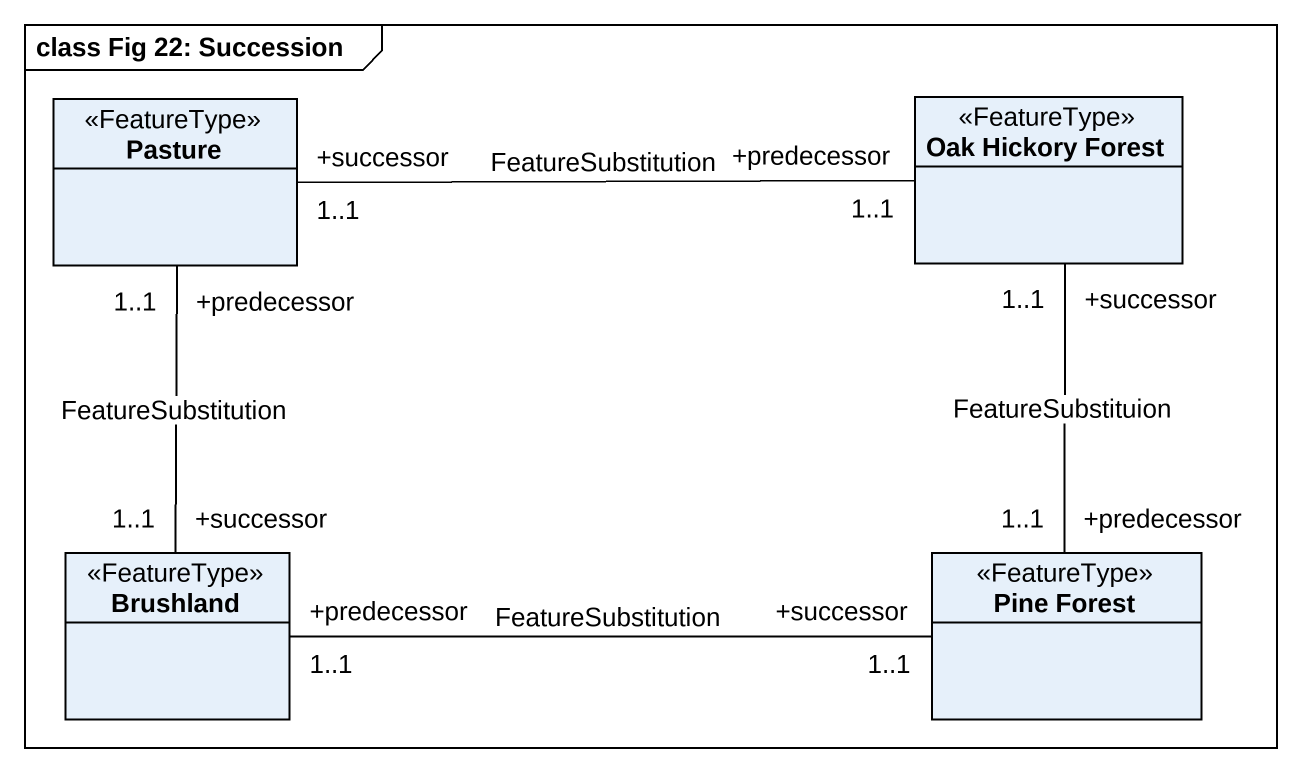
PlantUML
@startuml
mainframe class Fig 22: Succession
hide circle
hide empty members
class Pasture <<FeatureType>>
class "Oak Hickory Forest" as Oak_Hickory_Forest <<FeatureType>>
class Brushland <<FeatureType>>
class "Pine Forest" as Pine_Forest <<FeatureType>>
Pasture "+successor\n1..1" -right- "+predecessor\n1..1" Oak_Hickory_Forest : FeatureSubstitution
Brushland "+successor\n1..1" -up- "+predecessor\n1..1" Pasture : FeatureSubstitution
Brushland "+predecessor\n1..1" -right- "+successor\n1..1" Pine_Forest : FeatureSubstitution
Pine_Forest "+predecessor\n1..1" -up- "+successor\n1..1" Oak_Hickory_Forest : FeatureSubstituion
@enduml
